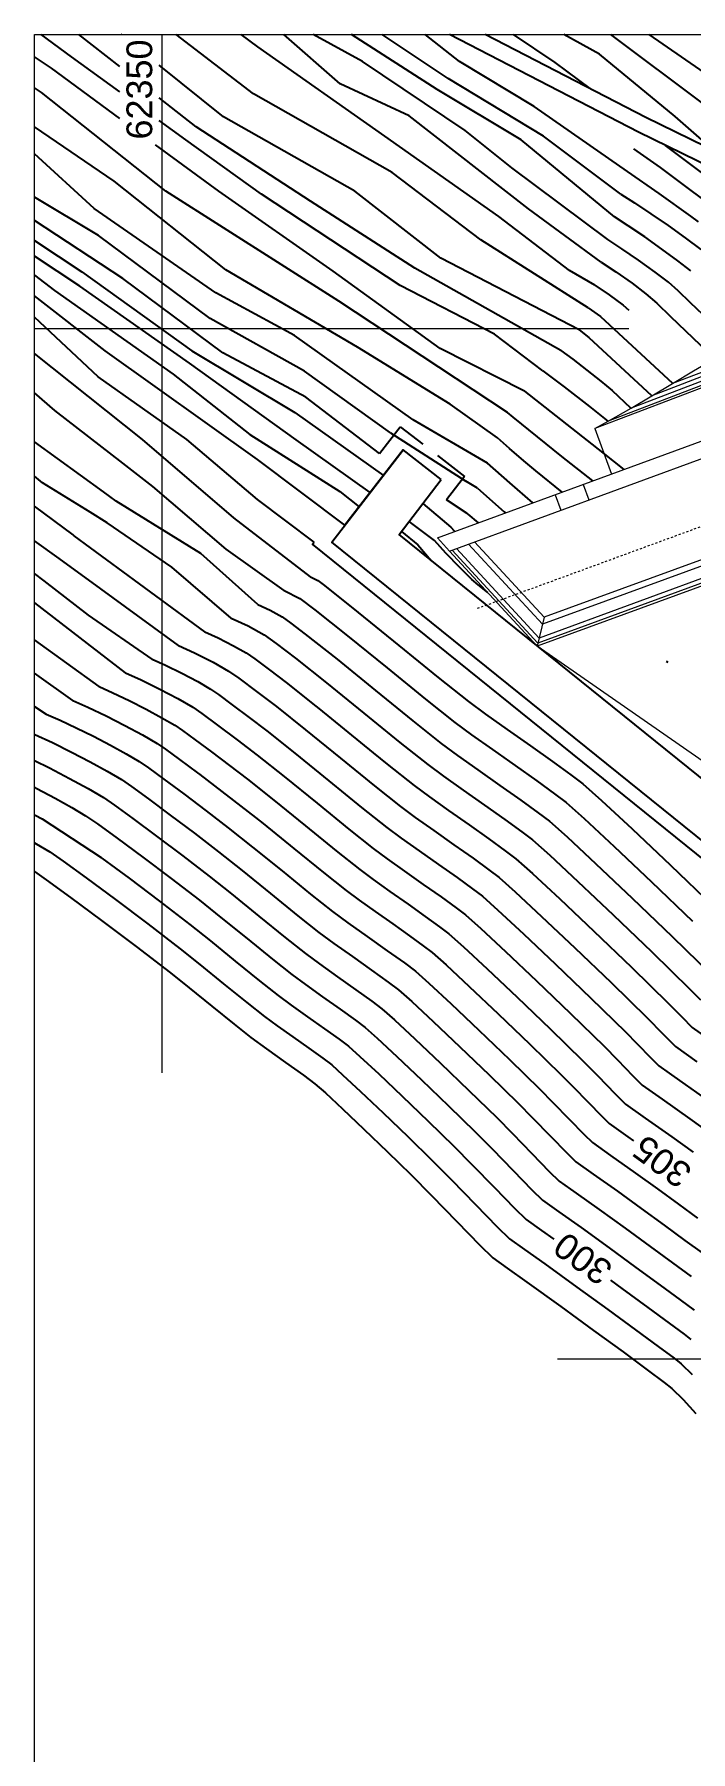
# Model space of a CAD drawing. Extents: x 62344 to 62624, y 108620 to 109406.
# Drawn here: x 62343.8 to 62375.6, y 108828.4 to 108911.8 of the extents above; entities that cross this region are included whole.
import ezdxf
from ezdxf.enums import TextEntityAlignment as Align

# ---------------------------------------------------------------- set-up
doc = ezdxf.new("R2010")
doc.units = 0
doc.header["$LTSCALE"] = 0.039369
doc.header["$MEASUREMENT"] = 0
doc.linetypes.add('NASCOSTA', pattern=[9.525, 6.35, -3.175])
doc.linetypes.add('TRATTOPUNTO2', pattern=[0.5, 0.25, -0.125, 0, -0.125])
for name, color, linetype in [('coordinate', 2, 'Continuous'), ('curve livello 1m', 2, 'Continuous'), ('curve livello 5m', 7, 'Continuous'), ('curve livello di scavo 1 m', 2, 'Continuous'), ('LIN010CO', 50, 'Continuous'), ('LIN010TR', 2, 'NASCOSTA'), ('LIN018CO', 6, 'Continuous'), ('LIN025CO', 7, 'Continuous'), ('sezioni', 7, 'Continuous'), ('Strade', 7, 'Continuous')]:
    doc.layers.add(name, color=color, linetype=linetype)
doc.styles.add('ARIAL', font='arial.ttf')

msp = doc.modelspace()

# ---------------------------------------------------------------- linework, layer by layer
at = {"layer": 'coordinate', "linetype": 'Continuous', "lineweight": 0}
for p, q in [((62349.99999, 108911.77057), (62349.99999, 108861.38006)), ((62343.81004, 108897.50002), (62372.65106, 108897.50002)), ((62369.18886, 108847.50002), (62480.2144, 108847.50002))]:
    msp.add_line(p, q, dxfattribs=at)
at = {"layer": 'curve livello 1m'}
for p, q in [((62361.61393, 108887.64814), (62362.41584, 108887.00555)), ((62362.41584, 108887.00555), (62363.05465, 108886.24774))]:
    msp.add_line(p, q, dxfattribs=at)
at = {"layer": 'curve livello 1m', "flags": 128}
for points in [[(62347.95295, 108908.97571), (62345.60625, 108910.67662), (62344.13836, 108911.77057)], [(62347.95295, 108910.20537), (62345.96672, 108911.77057)], [(62348.04433, 108911.75743), (62348.02807, 108911.77057)], [(62370.68049, 108898.50457), (62365.46493, 108901.80489), (62361.16415, 108905.06429), (62354.43552, 108908.87849), (62350.68906, 108911.77057)], [(62371.31277, 108900.70944), (62367.78269, 108903.29706), (62361.98765, 108907.82324), (62358.63739, 108909.36214), (62355.91748, 108911.77057)], [(62371.62891, 108901.81188), (62366.96776, 108905.28858), (62364.70407, 108907.09905), (62359.72396, 108910.44843), (62357.33613, 108911.77057)], [(62371.94505, 108902.91431), (62367.4205, 108906.64643), (62363.34586, 108909.09057), (62359.1934, 108911.77057)], [(62372.2612, 108904.01675), (62368.50707, 108906.82748), (62363.88914, 108909.63371), (62360.68302, 108911.77057)], [(62370.77822, 108909.13581), (62369.07203, 108910.40417), (62367.04721, 108911.77057)], [(62374.8908, 108907.78126), (62371.22349, 108910.81052), (62369.49495, 108911.77057)], [(62376.27841, 108908.37722), (62371.78234, 108911.77057)], [(62370.2326, 108897.42772), (62363.52264, 108900.90335), (62359.3606, 108904.16276), (62352.9788, 108907.76891), (62349.86888, 108910.28265)], [(62366.77009, 108893.41927), (62363.43366, 108895.62786), (62358.57795, 108898.81792), (62350.18449, 108904.1578), (62344.14953, 108908.94289), (62343.81004, 108909.18139)], [(62369.35103, 108896.43509), (62362.27403, 108900.4179), (62357.21021, 108903.67731), (62351.66082, 108907.28346), (62349.86888, 108908.69557)], [(62368.46946, 108895.44247), (62366.13899, 108897.22289), (62361.56075, 108899.58076), (62354.83211, 108904.0191), (62351.15564, 108906.65437), (62349.86888, 108907.58703)], [(62376.83671, 108906.09358), (62374.8908, 108907.78126)], [(62369.41452, 108889.5564), (62368.13886, 108890.58341), (62367.54782, 108891.08373), (62366.85927, 108891.68019), (62366.27978, 108892.19385), (62363.9886, 108893.82479), (62359.47972, 108896.59875), (62353.09792, 108900.3436), (62347.68727, 108904.64325), (62343.81004, 108907.27756)], [(62365.78946, 108890.96844), (62362.18505, 108893.06195), (62356.42756, 108897.15354), (62352.61235, 108899.23402), (62346.71612, 108903.32561), (62343.81004, 108905.96682)], [(62377.52535, 108902.79481), (62374.18564, 108905.31022), (62373.54223, 108905.7697), (62372.89348, 108906.22162)], [(62377.85529, 108903.80169), (62374.42932, 108906.38207)], [(62372.2612, 108904.01675), (62372.92927, 108903.5932), (62373.71332, 108903.06878), (62374.55087, 108902.48756), (62375.37945, 108901.89361), (62376.13656, 108901.331)], [(62361.08578, 108892.44014), (62356.91313, 108895.41982), (62352.33488, 108897.98573), (62346.92423, 108902.00798), (62343.81004, 108903.86792)], [(62375.66354, 108900.29155), (62375.03047, 108900.78346), (62374.25284, 108901.35464), (62373.41989, 108901.94214), (62372.62089, 108902.48302), (62371.94505, 108902.91431)], [(62343.81004, 108901.76567), (62346.11951, 108900.23982), (62351.44502, 108896.40646), (62356.45101, 108893.42495), (62360.74356, 108890.36499)], [(62376.24817, 108898.16093), (62375.63304, 108898.74979), (62375.03466, 108899.32147), (62374.56735, 108899.7393), (62373.92141, 108900.23694), (62373.12453, 108900.81301), (62372.31445, 108901.37038), (62371.62891, 108901.81188)], [(62360.10288, 108889.53768), (62356.50426, 108892.09392), (62351.33851, 108895.8208), (62346.013, 108899.54768), (62343.81004, 108901.00349)], [(62371.31277, 108900.70944), (62372.0095, 108900.25461), (62372.8089, 108899.69076), (62373.47116, 108899.18706), (62373.47116, 108899.18706), (62373.99911, 108898.72093), (62374.67165, 108898.08462), (62375.40288, 108897.38081), (62376.10691, 108896.71221), (62376.69781, 108896.1815), (62376.69781, 108896.1815), (62376.85521, 108896.06004)], [(62343.81004, 108900.0869), (62344.78813, 108899.33472), (62350.53969, 108895.28839), (62354.26755, 108892.36013), (62358.63447, 108889.59159), (62359.56799, 108888.84697)], [(62358.87416, 108887.95102), (62354.64033, 108891.13559), (62347.23787, 108896.40646), (62343.81004, 108899.0884)], [(62370.68049, 108898.50457), (62371.27878, 108898.08257), (62374.7617, 108894.83831)], [(62370.2326, 108897.42772), (62370.70231, 108897.05891), (62373.74634, 108894.24576)], [(62357.21185, 108885.4424), (62353.48844, 108888.31076), (62349.0526, 108892.1119), (62343.81004, 108896.28345)], [(62369.35103, 108896.43509), (62369.92522, 108896.00696), (62370.60858, 108895.47798), (62371.28458, 108894.93962), (62371.83671, 108894.48338), (62371.83671, 108894.48338), (62372.73345, 108893.65466)], [(62368.46946, 108895.44247), (62369.50935, 108894.66711), (62370.74692, 108893.7091), (62371.62647, 108893.00864)], [(62348.10219, 108890.96203), (62344.79788, 108893.52595), (62343.81004, 108894.37886)], [(62370.90838, 108890.10362), (62369.40364, 108891.28313), (62367.03064, 108893.19357), (62366.77009, 108893.41927)], [(62361.08578, 108892.44014), (62364.7428, 108890.09119)], [(62347.16989, 108889.56676), (62343.81004, 108892.00124)], [(62363.54945, 108890.17728), (62361.70458, 108891.60597), (62358.87416, 108887.95102)], [(62369.41451, 108889.55641), (62368.13886, 108890.58341), (62367.54782, 108891.08373), (62366.85927, 108891.68019), (62366.27978, 108892.19385)], [(62355.92957, 108884.77701), (62353.10822, 108886.7903), (62349.55955, 108889.83121), (62348.10219, 108890.96203)], [(62367.99478, 108889.03636), (62366.86723, 108890.01311), (62365.78946, 108890.96844)], [(62346.51397, 108888.58513), (62344.20044, 108890.01693), (62343.81004, 108890.32805)], [(62365.29915, 108889.74302), (62364.7428, 108890.09119)], [(62354.64728, 108884.11162), (62351.89243, 108886.58258), (62347.78506, 108889.12102), (62347.16989, 108889.56676)], [(62365.29915, 108889.74302), (62366.60078, 108888.60338), (62366.66426, 108888.54898)], [(62353.365, 108883.44623), (62350.47352, 108885.91064), (62347.33698, 108888.07578), (62346.51397, 108888.58513)], [(62362.64776, 108888.99905), (62364.01717, 108887.86185)], [(62363.22061, 108887.21535), (62361.98981, 108888.1393)], [(62364.21116, 108887.65039), (62364.01717, 108887.86185)], [(62345.008, 108886.33132), (62343.81004, 108887.19629)], [(62365.80606, 108884.6805), (62365.34401, 108885.06145), (62365.03368, 108885.32637), (62364.44396, 108885.90287), (62363.77245, 108886.60249), (62363.22061, 108887.21535)], [(62350.80043, 108882.11544), (62347.03827, 108884.86541), (62345.008, 108886.33132)], [(62344.284, 108885.24779), (62343.81004, 108885.61074)], [(62349.51815, 108881.45005), (62346.44083, 108883.59619), (62344.284, 108885.24779)], [(62357.21185, 108885.4424), (62357.55568, 108885.26702), (62357.88533, 108885.02185), (62359.51541, 108883.7247), (62361.48483, 108882.12306), (62363.40025, 108880.56657), (62364.86832, 108879.40488), (62364.86832, 108879.40488), (62365.69989, 108878.79202), (62366.74557, 108878.04564), (62367.87274, 108877.2499), (62368.9488, 108876.48896), (62369.84111, 108875.84697), (62370.41707, 108875.4081), (62370.41707, 108875.4081), (62371.32321, 108874.60191), (62372.80812, 108873.22054), (62374.67208, 108871.45331), (62376.71538, 108869.48958)], [(62348.23587, 108880.78466), (62343.82705, 108884.19347), (62343.81004, 108884.20296)], [(62354.64728, 108884.11162), (62355.24493, 108883.83015), (62355.82365, 108883.51159), (62355.82365, 108883.51159), (62356.2588, 108883.19812), (62356.95151, 108882.67276), (62356.95151, 108882.67276), (62358.49174, 108881.4471), (62360.35262, 108879.93374), (62362.16247, 108878.46304), (62363.54963, 108877.36537), (62363.54963, 108877.36537), (62364.33537, 108876.78629), (62365.32342, 108876.08105), (62366.38847, 108875.32916), (62367.40521, 108874.61016), (62368.24835, 108874.00356), (62368.79257, 108873.58887), (62368.79257, 108873.58887), (62369.64876, 108872.82712), (62371.05183, 108871.52187), (62372.81306, 108869.85205), (62374.74375, 108867.99655), (62376.65519, 108866.13429)], [(62355.92957, 108884.77701), (62356.68966, 108884.3893), (62357.41842, 108883.8473), (62359.00357, 108882.5859), (62360.91872, 108881.0284), (62362.78136, 108879.5148), (62364.20898, 108878.38512), (62364.20898, 108878.38512), (62365.01763, 108877.78915), (62366.03449, 108877.06334), (62367.13061, 108876.28953), (62368.17701, 108875.54956), (62369.04473, 108874.92527), (62369.60482, 108874.49848), (62369.60482, 108874.49848), (62370.48599, 108873.71452), (62371.92997, 108872.3712), (62373.74257, 108870.65268), (62375.72957, 108868.74306)], [(62353.365, 108883.44623), (62354.17413, 108883.06516), (62354.95763, 108882.63387), (62354.95763, 108882.63387), (62355.54676, 108882.20948), (62356.48459, 108881.49821), (62356.48459, 108881.49821), (62357.97991, 108880.30831), (62359.78651, 108878.83908), (62361.54358, 108877.41127), (62362.89029, 108876.34561), (62362.89029, 108876.34561), (62363.65311, 108875.78342), (62364.61234, 108875.09875), (62365.64633, 108874.36879), (62366.63342, 108873.67076), (62367.45197, 108873.08185), (62367.98031, 108872.67925), (62367.98031, 108872.67925), (62368.81154, 108871.93972), (62370.17368, 108870.67254), (62371.88355, 108869.05142), (62373.75793, 108867.25003), (62375.61363, 108865.44208), (62375.61363, 108865.44208), (62376.12231, 108864.92258)], [(62346.95358, 108880.11927), (62343.81004, 108882.38338)], [(62350.80043, 108882.11544), (62351.58125, 108881.76001), (62352.47946, 108881.30186), (62353.2256, 108880.87844), (62353.2256, 108880.87844), (62353.7216, 108880.52817), (62354.58278, 108879.88768), (62355.55077, 108879.14913), (62355.55077, 108879.14913), (62356.95624, 108878.03071), (62358.6543, 108876.64976), (62360.30581, 108875.30773), (62361.5716, 108874.3061), (62361.5716, 108874.3061), (62362.28859, 108873.77769), (62363.19018, 108873.13415), (62364.16205, 108872.44805), (62365.08984, 108871.79196), (62365.8592, 108871.23843), (62366.3558, 108870.86002), (62366.3558, 108870.86002), (62367.13709, 108870.16492), (62368.41739, 108868.97388), (62370.02453, 108867.45015), (62371.78629, 108865.757), (62373.5305, 108864.05767), (62373.5305, 108864.05767), (62374.30452, 108863.26717), (62374.90871, 108862.65563), (62374.90871, 108862.65563), (62375.94203, 108861.92066)], [(62348.23587, 108880.78466), (62348.99359, 108880.44672), (62349.89092, 108880.0052), (62350.77515, 108879.538), (62351.49357, 108879.123), (62351.49357, 108879.123), (62351.93373, 108878.81675), (62352.69862, 108878.25491), (62353.64183, 108877.54638), (62354.61694, 108876.80004), (62354.61694, 108876.80004), (62355.93257, 108875.75311), (62357.52209, 108874.46043), (62359.06803, 108873.20419), (62360.25291, 108872.26659), (62360.25291, 108872.26659), (62360.92406, 108871.77195), (62361.76803, 108871.16955), (62362.67777, 108870.52731), (62363.54625, 108869.91316), (62364.26644, 108869.39501), (62364.7313, 108869.04079), (62364.7313, 108869.04079), (62365.46264, 108868.39012), (62366.6611, 108867.27522), (62368.1655, 108865.84889), (62369.81465, 108864.26397), (62371.44737, 108862.67327), (62371.44737, 108862.67327), (62372.09941, 108862.01117), (62372.84874, 108861.23905), (62373.29806, 108860.79058), (62373.29806, 108860.79058), (62374.26977, 108860.09943), (62375.6051, 108859.15478), (62375.6051, 108859.15478), (62376.52419, 108858.48984)], [(62349.51815, 108881.45005), (62350.17905, 108881.15529), (62350.96172, 108880.77019), (62351.73296, 108880.36269), (62352.35958, 108880.00072), (62352.35958, 108880.00072), (62352.7435, 108879.7336), (62353.41066, 108879.24355), (62354.23334, 108878.62556), (62355.08386, 108877.97458), (62355.08386, 108877.97458), (62356.44441, 108876.89191), (62358.0882, 108875.55509), (62359.68692, 108874.25596), (62360.91225, 108873.28634), (62360.91225, 108873.28634), (62361.60632, 108872.77482), (62362.47911, 108872.15185), (62363.41991, 108871.48768), (62364.31804, 108870.85256), (62365.06282, 108870.31672), (62365.54355, 108869.95041), (62365.54355, 108869.95041), (62366.29986, 108869.27752), (62367.53925, 108868.12455), (62369.09502, 108866.64952), (62370.80047, 108865.01048), (62372.48893, 108863.36547), (62372.48893, 108863.36547), (62373.05774, 108862.78789), (62373.71142, 108862.11433), (62374.10339, 108861.7231), (62374.10339, 108861.7231), (62375.1059, 108861.01005), (62376.48356, 108860.03545)], [(62346.95358, 108880.11927), (62347.61912, 108879.82653), (62348.40745, 108879.44778), (62349.23042, 108879.02801), (62349.99985, 108878.61219), (62350.62755, 108878.24529), (62350.62755, 108878.24529), (62350.9901, 108877.99597), (62351.60816, 108877.54646), (62352.39719, 108876.95962), (62353.27266, 108876.29834), (62354.15003, 108875.62549), (62354.15003, 108875.62549), (62355.42074, 108874.61431), (62356.95599, 108873.36577), (62358.44914, 108872.15242), (62359.59356, 108871.24683), (62359.59356, 108871.24683), (62360.2418, 108870.76909), (62361.05695, 108870.18725), (62361.93563, 108869.56694), (62362.77446, 108868.97376), (62363.47006, 108868.4733), (62363.91904, 108868.13118), (62363.91904, 108868.13118), (62364.62542, 108867.50273), (62365.78296, 108866.42588), (62367.23599, 108865.04826), (62368.82884, 108863.51745), (62370.4058, 108861.98106), (62370.4058, 108861.98106), (62371.14107, 108861.23445), (62371.98606, 108860.36377), (62372.49273, 108859.85805), (62372.49273, 108859.85805), (62373.43364, 108859.18881), (62374.72664, 108858.2741), (62374.72664, 108858.2741), (62375.76293, 108857.52438)], [(62343.81004, 108879.14844), (62344.38902, 108878.78849)], [(62344.38902, 108878.78849), (62345.05592, 108878.49807), (62345.83995, 108878.12801), (62346.67852, 108877.71024), (62347.50903, 108877.27667), (62348.26889, 108876.85923), (62348.89552, 108876.48986), (62348.89552, 108876.48986), (62349.34022, 108876.18404), (62350.09833, 108875.63266), (62351.06617, 108874.91285), (62352.14002, 108874.10172), (62353.2162, 108873.2764), (62353.2162, 108873.2764), (62354.39707, 108872.33672), (62355.82378, 108871.17645), (62357.21136, 108870.04889), (62358.27487, 108869.20732), (62358.27487, 108869.20732), (62359.01945, 108868.661), (62359.95972, 108867.99295), (62360.92966, 108867.30853), (62361.76327, 108866.71308), (62362.29453, 108866.31195), (62362.29453, 108866.31195), (62362.95097, 108865.72793), (62364.02667, 108864.72722), (62365.37697, 108863.44699), (62366.8572, 108862.02442), (62368.32267, 108860.59665), (62368.32267, 108860.59665), (62368.9649, 108859.94761), (62369.76007, 108859.12865), (62370.4764, 108858.39277), (62370.88208, 108857.99299), (62370.88208, 108857.99299), (62371.76138, 108857.36758), (62372.96971, 108856.51276), (62372.96971, 108856.51276), (62374.03082, 108855.74549), (62375.05316, 108855.00236), (62375.97383, 108854.32948)], [(62343.81004, 108877.81683), (62343.83524, 108877.80586), (62344.69169, 108877.40161), (62345.60772, 108876.94525), (62346.51494, 108876.47163), (62347.34499, 108876.01563), (62348.0295, 108875.61214), (62348.0295, 108875.61214), (62348.51528, 108875.27808), (62349.34342, 108874.67577), (62350.40065, 108873.88947), (62351.5737, 108873.00342), (62352.74929, 108872.10186), (62352.74929, 108872.10186), (62353.88524, 108871.19792), (62355.25767, 108870.08179), (62356.59247, 108868.99712), (62357.61553, 108868.18757), (62357.61553, 108868.18757), (62358.33178, 108867.66203), (62359.23628, 108867.01939), (62360.16932, 108866.361), (62360.97122, 108865.7882), (62361.48228, 108865.40233), (62361.48228, 108865.40233), (62362.11374, 108864.84053), (62363.14853, 108863.87789), (62364.44746, 108862.64636), (62365.87138, 108861.2779), (62367.28111, 108859.90445), (62367.28111, 108859.90445), (62367.98261, 108859.1955), (62368.85118, 108858.30095), (62369.63363, 108857.49714), (62370.07675, 108857.06047), (62370.07675, 108857.06047), (62370.92524, 108856.45696), (62372.09125, 108855.63209), (62372.09125, 108855.63209), (62373.25023, 108854.79405), (62374.36686, 108853.98238), (62375.37245, 108853.24744), (62376.19832, 108852.63958)], [(62343.81004, 108876.54239), (62344.53691, 108876.18026), (62345.52085, 108875.66659), (62346.4211, 108875.17204), (62347.16349, 108874.73442), (62347.16349, 108874.73442), (62347.69034, 108874.37211), (62348.58851, 108873.71887), (62349.73514, 108872.86608), (62351.00738, 108871.90511), (62352.28238, 108870.92732), (62352.28238, 108870.92732), (62353.37341, 108870.05912), (62354.69157, 108868.98713), (62355.97358, 108867.94535), (62356.95618, 108867.16781), (62356.95618, 108867.16781), (62357.64411, 108866.66305), (62358.51284, 108866.04583), (62359.40899, 108865.41348), (62360.17918, 108864.86333), (62360.67003, 108864.49272), (62360.67003, 108864.49272), (62361.27652, 108863.95313), (62362.27038, 108863.02856), (62363.51795, 108861.84573), (62364.88556, 108860.53138), (62366.23954, 108859.21225), (62366.23954, 108859.21225), (62367.00032, 108858.44339), (62367.94229, 108857.47324), (62368.79085, 108856.60152), (62369.27142, 108856.12794), (62369.27142, 108856.12794), (62370.08911, 108855.54634), (62371.21279, 108854.75142), (62371.21279, 108854.75142), (62372.46964, 108853.84261), (62373.68056, 108852.9624), (62374.77107, 108852.16539), (62375.66668, 108851.5062)], [(62343.81004, 108875.23751), (62343.9266, 108875.17805), (62344.81673, 108874.70535), (62345.6238, 108874.25634), (62346.29747, 108873.85671), (62346.29747, 108873.85671), (62346.8654, 108873.46615), (62347.8336, 108872.76198), (62349.06963, 108871.8427), (62350.44106, 108870.8068), (62351.81547, 108869.75277), (62351.81547, 108869.75277), (62352.86157, 108868.92032), (62354.12546, 108867.89246), (62355.35469, 108866.89358), (62356.29683, 108866.14806), (62356.29683, 108866.14806), (62356.95644, 108865.66408), (62357.7894, 108865.07227), (62358.64866, 108864.46595), (62359.38713, 108863.93846), (62359.85777, 108863.5831), (62359.85777, 108863.5831), (62360.43929, 108863.06573), (62361.39224, 108862.17923), (62362.58844, 108861.0451), (62363.89974, 108859.78487), (62365.19797, 108858.52004), (62365.19797, 108858.52004), (62366.01804, 108857.69128), (62367.0334, 108856.64554), (62367.94808, 108855.70589), (62368.4661, 108855.19541), (62368.4661, 108855.19541), (62369.25298, 108854.63573), (62370.33433, 108853.87075), (62371.68905, 108852.89117), (62372.99426, 108851.94242), (62374.16969, 108851.08335), (62375.13504, 108850.37283), (62375.81004, 108849.86972)], [(62343.81004, 108872.54854), (62343.90024, 108872.49784), (62344.56544, 108872.10127), (62344.56544, 108872.10127), (62345.21552, 108871.65422), (62346.32378, 108870.84819), (62347.7386, 108869.79593), (62349.30842, 108868.61018), (62350.88164, 108867.40368), (62350.88164, 108867.40368), (62351.83791, 108866.64273), (62352.99325, 108865.70314), (62354.11691, 108864.79004), (62354.97814, 108864.10855), (62354.97814, 108864.10855), (62355.5811, 108863.66613), (62356.34253, 108863.12515), (62357.12799, 108862.5709), (62357.80305, 108862.08871), (62358.23326, 108861.76387), (62358.23326, 108861.76387), (62358.76484, 108861.29093), (62359.63595, 108860.48056), (62360.72942, 108859.44384), (62361.92811, 108858.29183), (62363.11484, 108857.13563), (62363.11484, 108857.13563), (62364.05346, 108856.18706), (62365.21562, 108854.99013), (62366.26254, 108853.91464), (62366.85544, 108853.33036), (62366.85544, 108853.33036), (62367.58072, 108852.81449), (62368.5774, 108852.10941), (62368.5774, 108852.10941), (62370.12787, 108850.98829), (62371.62167, 108849.90245), (62372.96692, 108848.91926), (62374.07176, 108848.10608), (62374.84429, 108847.53028), (62375.19264, 108847.25921), (62375.19264, 108847.25921), (62375.71276, 108846.74946)], [(62343.81004, 108871.14749), (62344.39059, 108870.74825), (62345.56886, 108869.89129), (62347.07309, 108868.77254), (62348.7421, 108867.51187), (62350.41473, 108866.22914), (62350.41473, 108866.22914), (62351.32607, 108865.50393), (62352.42714, 108864.60848), (62353.49802, 108863.73827), (62354.3188, 108863.08879), (62354.3188, 108863.08879), (62355.06569, 108862.5439), (62355.99852, 108861.88398), (62356.86704, 108861.26784), (62357.42101, 108860.85426), (62357.42101, 108860.85426), (62357.92762, 108860.40354), (62358.7578, 108859.63123), (62359.79991, 108858.64321), (62360.94229, 108857.54532), (62362.07328, 108856.44343), (62362.07328, 108856.44343), (62363.07117, 108855.43494), (62364.30673, 108854.16243), (62365.41977, 108853.01901), (62366.05011, 108852.39783), (62366.05011, 108852.39783), (62366.74459, 108851.90388), (62367.69894, 108851.22874), (62367.69894, 108851.22874), (62369.34728, 108850.03685), (62370.93537, 108848.88247), (62372.36554, 108847.83722), (62373.54012, 108846.97271), (62374.36142, 108846.36056), (62374.73176, 108846.07238), (62374.73176, 108846.07238), (62375.28579, 108845.52571), (62375.89925, 108844.85441)]]:
    msp.add_lwpolyline(points, dxfattribs=at)
at = {"layer": 'curve livello 5m'}
for p, q in [((62360.5531, 108891.42564), (62361.5619, 108892.72831)), ((62361.5619, 108892.72831), (62362.65439, 108891.88226)), ((62363.36286, 108891.33362), (62364.66818, 108890.32277)), ((62364.66818, 108890.32277), (62363.79704, 108889.18446)), ((62357.60878, 108879.05508), (62360.24529, 108876.91159)), ((62351.84058, 108875.85398), (62354.54192, 108873.76755)), ((62344.18128, 108873.70116), (62347.0433, 108871.83082))]:
    msp.add_line(p, q, dxfattribs=at)
at = {"layer": 'curve livello 5m', "flags": 128}
for points in [[(62370.99663, 108899.60701), (62369.77473, 108900.30978), (62366.33393, 108902.93497), (62360.81053, 108906.82748), (62354.6533, 108911.17262), (62353.84715, 108911.77057)], [(62372.57734, 108905.11919), (62368.05433, 108908.27586), (62364.43243, 108910.44843), (62362.76494, 108911.77057)], [(62377.66602, 108908.97319), (62373.62926, 108911.77057)], [(62347.95295, 108907.68371), (62344.6351, 108910.12182), (62343.81004, 108910.68619)], [(62367.58789, 108894.44984), (62363.50303, 108896.5294), (62358.30048, 108900.27425), (62352.75109, 108904.1578), (62349.68338, 108906.4121)], [(62376.0213, 108902.67225), (62375.64931, 108902.95243), (62374.11967, 108904.0448), (62372.57734, 108905.11919)], [(62360.5531, 108891.42564), (62356.9825, 108894.17153), (62352.95919, 108896.32135), (62348.10347, 108899.92751), (62343.81004, 108902.74487)], [(62370.99663, 108899.60701), (62371.69818, 108899.13847), (62372.37497, 108898.63482), (62372.37497, 108898.63482), (62372.65106, 108898.39343)], [(62357.37913, 108887.13194), (62354.62908, 108889.19769), (62351.20715, 108892.1119), (62346.89805, 108895.15282), (62343.81004, 108898.05291)], [(62367.58789, 108894.44984), (62371.39463, 108891.46085), (62372.41117, 108890.65411)], [(62364.80884, 108888.5176), (62363.79704, 108889.18446)], [(62345.74802, 108887.43881), (62345.69403, 108887.4785), (62343.81004, 108888.87905)], [(62365.35097, 108888.06791), (62364.85001, 108888.48194), (62364.80884, 108888.5176)], [(62352.08272, 108882.78083), (62345.74802, 108887.43881)], [(62412.92173, 108832.59144), (62401.62036, 108847.99818), (62393.1163, 108854.8683), (62386.54081, 108863.45904), (62357.29997, 108887.03375), (62357.29997, 108887.03375), (62357.37913, 108887.13194)], [(62352.08272, 108882.78083), (62352.72951, 108882.48641), (62353.47355, 108882.1069), (62354.09162, 108881.75615), (62354.09162, 108881.75615), (62354.50248, 108881.46601), (62355.21584, 108880.93546), (62356.01768, 108880.32367), (62357.46807, 108879.16951), (62357.60878, 108879.05508)], [(62345.6713, 108879.45388), (62343.81004, 108880.77154)], [(62374.55093, 108881.29634), (62374.47239, 108881.34665)], [(62345.6713, 108879.45388), (62346.41224, 108879.12797), (62347.2899, 108878.70631), (62348.20611, 108878.23898), (62349.06271, 108877.77604), (62349.76154, 108877.36757), (62350.16516, 108877.09), (62350.85325, 108876.58956), (62351.73168, 108875.93624), (62351.84058, 108875.85398)], [(62360.24529, 108876.91159), (62360.92469, 108876.3595), (62362.23094, 108875.32586), (62362.23094, 108875.32586), (62362.97085, 108874.78055), (62363.90126, 108874.11645), (62364.90419, 108873.40842), (62365.86163, 108872.73136), (62366.65558, 108872.16014), (62367.16806, 108871.76964), (62367.16806, 108871.76964), (62367.97431, 108871.05232), (62369.29554, 108869.82321), (62370.95404, 108868.25078), (62372.77211, 108866.50352), (62374.57206, 108864.74988), (62375.21342, 108864.09487), (62375.71404, 108863.58816), (62375.71404, 108863.58816), (62376.77816, 108862.83128), (62378.24048, 108861.79679), (62378.24048, 108861.79679), (62378.67311, 108861.48315)], [(62343.81004, 108873.90685), (62343.84362, 108873.88901), (62344.18128, 108873.70116)], [(62354.54192, 108873.76755), (62354.90891, 108873.47552), (62356.38988, 108872.27111), (62357.83025, 108871.10066), (62358.93422, 108870.22708), (62358.93422, 108870.22708), (62359.55954, 108869.76622), (62360.34588, 108869.20496), (62361.19349, 108868.60657), (62362.00267, 108868.03436), (62362.67367, 108867.55159), (62363.10679, 108867.22156), (62363.10679, 108867.22156), (62363.78819, 108866.61533), (62364.90482, 108865.57655), (62366.30648, 108864.24763), (62367.84302, 108862.77093), (62369.36424, 108861.28886), (62369.36424, 108861.28886), (62369.94718, 108860.69973), (62370.66896, 108859.95635), (62371.31917, 108859.2884), (62371.68741, 108858.92552), (62371.68741, 108858.92552), (62372.59751, 108858.2782), (62372.88074, 108858.07783)], [(62347.0433, 108871.83082), (62347.07869, 108871.80508), (62348.40412, 108870.81931), (62349.87474, 108869.70849), (62351.34855, 108868.57823), (62351.34855, 108868.57823), (62352.34974, 108867.78153), (62353.55936, 108866.7978), (62354.7358, 108865.84181), (62355.63749, 108865.1283), (62355.63749, 108865.1283), (62356.26877, 108864.66511), (62357.06597, 108864.09871), (62357.88832, 108863.51843), (62358.59509, 108863.01358), (62359.04552, 108862.67349), (62359.04552, 108862.67349), (62359.60207, 108862.17833), (62360.51409, 108861.32989), (62361.65893, 108860.24447), (62362.91392, 108859.03835), (62364.15641, 108857.82784), (62364.15641, 108857.82784), (62365.03575, 108856.93917), (62366.12451, 108855.81783), (62367.10531, 108854.81026), (62367.66077, 108854.26289), (62367.66077, 108854.26289), (62368.41685, 108853.72511), (62369.00977, 108853.30566)], [(62371.76292, 108851.31862), (62372.30797, 108850.92243), (62373.5683, 108850.00131), (62374.6034, 108849.23946), (62375.32717, 108848.7), (62375.65353, 108848.44604)]]:
    msp.add_lwpolyline(points, dxfattribs=at)
at = {"layer": 'curve livello di scavo 1 m', "linetype": 'Continuous', "lineweight": 0}
for p, q in [((62376.86151, 108894.88494), (62370.99451, 108892.63984)), ((62370.99451, 108892.63984), (62371.80345, 108890.43149))]:
    msp.add_line(p, q, dxfattribs=at)
at = {"layer": 'curve livello di scavo 1 m', "linetype": 'Continuous', "lineweight": 0, "flags": 128}
for points in [[(62384.73168, 108887.36543), (62377.05499, 108895.70848), (62374.76732, 108894.83307)], [(62388.91443, 108879.40621), (62389.71626, 108881.06204), (62376.88915, 108895.00259), (62371.64335, 108892.9952)], [(62389.64063, 108880.44696), (62389.95557, 108881.09734), (62376.94443, 108895.23788), (62372.75501, 108893.63474)], [(62388.80676, 108882.64125), (62376.99971, 108895.47318), (62373.75976, 108894.23336)]]:
    msp.add_lwpolyline(points, dxfattribs=at)
at = {"layer": 'LIN010CO', "linetype": 'Continuous', "lineweight": 0}
for p, q in [((62380.48207, 108887.55331), (62368.45592, 108883.14806)), ((62368.23289, 108882.22842), (62364.0741, 108886.7482)), ((62368.29352, 108882.47843), (62364.2915, 108886.82784)), ((62368.45592, 108883.14806), (62364.87378, 108887.04113)), ((62381.05872, 108886.9266), (62368.23289, 108882.22842)), ((62380.90196, 108887.09697), (62368.29352, 108882.47843)), ((62368.53745, 108883.48425), (62368.19731, 108882.08168))]:
    msp.add_line(p, q, dxfattribs=at)
at = {"layer": 'LIN010CO', "flags": 128}
for points in [[(62381.25027, 108868.58503), (62358.24208, 108887.13482), (62361.70458, 108891.60597)], [(62380.69716, 108872.02391), (62361.50089, 108887.50043), (62363.54945, 108890.17728)]]:
    msp.add_lwpolyline(points, dxfattribs=at)
at = {"layer": 'LIN010TR', "linetype": 'TRATTOPUNTO2', "lineweight": 0, "ltscale": 5, "flags": 128}
msp.add_lwpolyline([(62365.30759, 108883.9199), (62390.96972, 108893.3201), (62398.33136, 108896.01671, -0.2944002), (62433.91257, 108888.00415, -0.2944002)], format="xyb", dxfattribs=at)
at = {"layer": 'LIN018CO', "lineweight": 0}
msp.add_lwpolyline([(62480.2144, 108767.81839), (62343.81004, 108767.81839), (62343.81004, 108911.77057), (62480.2144, 108911.77057)], close=True, dxfattribs=at)
at = {"layer": 'LIN018CO', "linetype": 'Continuous', "lineweight": 0, "flags": 128}
msp.add_lwpolyline([(62373.75976, 108894.23336), (62374.76732, 108894.83307), (62375.78389, 108895.43621), (62377.18216, 108896.25084), (62376.86139, 108894.88507)], dxfattribs=at)
at = {"layer": 'LIN018CO', "lineweight": 0, "flags": 128}
msp.add_lwpolyline([(62370.99451, 108892.63984), (62371.64335, 108892.9952), (62372.75501, 108893.63474), (62373.75976, 108894.23336)], dxfattribs=at)
at = {"layer": 'LIN025CO', "linetype": 'Continuous', "lineweight": 0}
for p, q in [((62363.36019, 108887.33868), (62376.82179, 108892.26974)), ((62363.9465, 108886.70147), (62376.89993, 108891.44639)), ((62380.27126, 108887.78242), (62368.53745, 108883.48425)), ((62363.9465, 108886.70147), (62363.36019, 108887.33868)), ((62368.19731, 108882.08168), (62363.9465, 108886.70147)), ((62368.53745, 108883.48425), (62365.16612, 108887.14822)), ((62381.15073, 108886.8266), (62368.19731, 108882.08168)), ((62377.2066, 108875.81746), (62368.19731, 108882.08168))]:
    msp.add_line(p, q, dxfattribs=at)
at = {"layer": 'sezioni', "linetype": 'Continuous', "lineweight": 0}
for p, q in [((62370.42793, 108889.92762), (62370.7031, 108889.17643)), ((62369.07438, 108889.4318), (62369.34955, 108888.68062))]:
    msp.add_line(p, q, dxfattribs=at)
at = {"layer": 'Strade', "linetype": 'Continuous', "flags": 128}
for points in [[(62373.123, 108907.022), (62363.94286, 108911.77057)], [(62373.47494, 108907.74043), (62365.68626, 108911.77057)], [(62480.2144, 108838.82383), (62474.72821, 108840.507), (62466.9627, 108842.37791), (62460.06951, 108844.0259), (62455.74676, 108846.46816), (62453.18872, 108847.80157), (62450.10713, 108849.3414), (62448.06403, 108851.41037), (62447.27031, 108854.58527), (62442.44987, 108860.09878), (62435.50874, 108865.62974), (62428.30024, 108869.60888), (62421.96649, 108871.53787), (62417.61949, 108872.87932), (62412.54027, 108880.0433), (62403.98924, 108887.87584), (62392.37636, 108895.35302), (62385.79299, 108899.88214), (62378.52755, 108905.26528), (62373.47494, 108907.74043)], [(62480.2144, 108837.98702), (62474.517, 108839.735), (62466.776, 108841.6), (62459.774, 108843.274), (62455.365, 108845.765), (62452.825, 108847.089), (62449.631, 108848.685), (62447.341, 108851.004), (62446.541, 108854.204), (62441.895, 108859.518), (62435.063, 108864.962), (62427.987, 108868.868), (62421.732, 108870.773), (62417.124, 108872.195), (62411.937, 108879.511), (62403.499, 108887.24), (62391.933, 108894.687), (62385.328, 108899.231), (62378.11, 108904.579), (62373.123, 108907.022)]]:
    msp.add_lwpolyline(points, dxfattribs=at)

# ---------------------------------------------------------------- texts
at = {"layer": 'coordinate', "color": 1, "style": 'ARIAL'}
for s, rotation, p in [('62350', 90, (62349.52734, 108911.52171)), ('305', 143.9522156, (62373.44905, 108858.43492)), ('300', 143.9522156, (62369.60471, 108853.72253))]:
    msp.add_text(s, height=1.25, rotation=rotation, dxfattribs=at).set_placement(p, align=Align.RIGHT)

doc.saveas('drawing.dxf')
